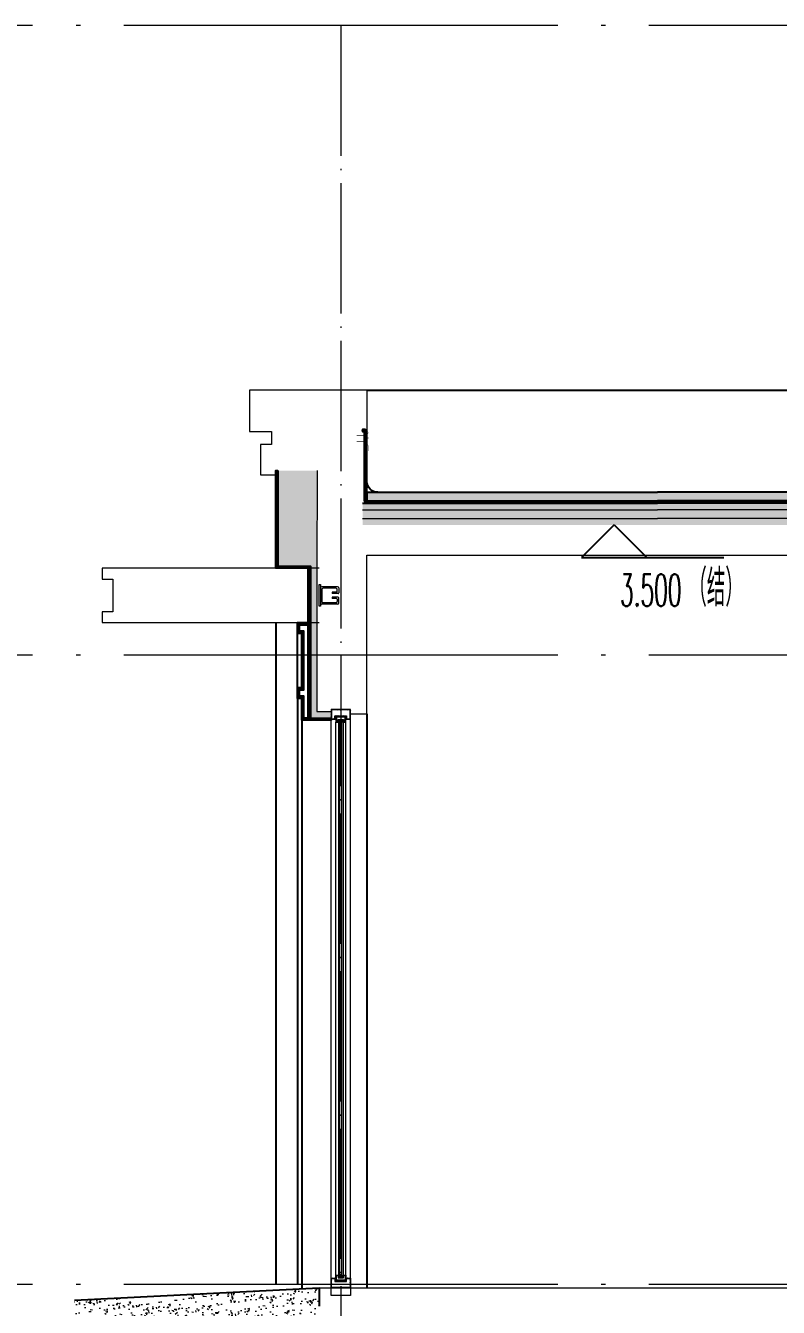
# Model space of a CAD drawing. Extents: x -518115 to 790560, y -210384 to 1628073.
# Drawn here: x 546211 to 549680, y -92533 to -86628 of the extents above; entities that cross this region are included whole.
import ezdxf
from ezdxf.xclip import XClip

# ---------------------------------------------------------------- set-up
doc = ezdxf.new("R2010")
doc.units = 0
doc.header["$LTSCALE"] = 1000
doc.header["$MEASUREMENT"] = 0
doc.header["$XCLIPFRAME"] = 0
doc.linetypes.add('DASH', pattern=[0.35, 0.25, -0.1])
doc.linetypes.add('DOTE', pattern=[2.42, 2, -0.2, 0.02, -0.2])
for name, color, linetype in [('3-屋面构造层', 157, 'Continuous'), ('DIM_ELEV', 3, 'Continuous'), ('SURFACE', 6, 'Continuous'), ('看线', 251, 'Continuous'), ('立面', 73, 'Continuous'), ('立面-看线', 251, 'Continuous')]:
    doc.layers.add(name, color=color, linetype=linetype)
for name, color, linetype, lineweight in [('DOTE', 19, 'DOTE', 9), ('PUB_HATCH', 8, 'Continuous', 9), ('S_WINDOW', 144, 'Continuous', 15), ('内粉刷', 37, 'Continuous', 9), ('填充', 251, 'Continuous', 5), ('栏杆', 163, 'Continuous', 5), ('立面-普通轮廓', 7, 'Continuous', 18), ('细细', 250, 'Continuous', 0)]:
    doc.layers.add(name, color=color, linetype=linetype, lineweight=lineweight)
doc.styles.add('_TCH_DIM', font='SIMPLEX.shx', dxfattribs={"width": 0.7, "bigfont": 'GBCBIG.shx'})
pattern_1 = [(315, (-456801.1156, -621995.5534), (-1.767766953, -1.767766953), []), (315, (-456799.937, -621995.5534), (-1.767766953, -1.767766953), [])]
pattern_2 = [(315, (-456801.117, -619292.1177), (-1.767766953, -1.767766953), []), (315, (-456799.9384, -619292.1177), (-1.767766953, -1.767766953), [])]

# ---------------------------------------------------------------- blocks, each defined once
blk = doc.blocks.new('FGHFG4334GDFGDFFGGGGGGDFG4G')
at = {"layer": 'SURFACE', "const_width": 2.25}
for points in [[(46.5, 0), (0, 0)], [(46.5, -27.6), (0, -27.6)]]:
    blk.add_lwpolyline(points, dxfattribs=at)
at = {"layer": 'SURFACE', "const_width": 1.5}
blk.add_lwpolyline([(46.5, 17.2, -1), (46.5, 5.2), (46.5, -6.8, -1), (46.5, -18.8), (46.5, -36.8), (52.5, -48), (52.5, -72.8)], format="xyb", dxfattribs=at)
blk = doc.blocks.new('FGDGDGD')
at = {"layer": '3-屋面构造层'}
h = blk.add_hatch(dxfattribs=at)
h.set_pattern_fill('隔热材料01', color=256, scale=7.692308, style=0)
h.set_pattern_definition([(270, (9.5186, 433.228), (3.846153863, -7e-16), [0.385980771, -3.460173092]), (270, (6.637, 433.228), (3.846153863, -7e-16), [0.385980771, -3.460173092]), (90, (8.5996, 430.618), (-3.846153863, 2e-16), [0.385980771, -3.460173092]), (90, (7.556, 430.618), (-3.846153863, 2e-16), [0.385980771, -3.460173092]), (180, (10.002, 430), (-5e-16, -3.846153863), [3.848019248, 0.001865385]), (135, (8.9282, 430.193), (2e-16, 3.846144175), [0.328307694, -5.110980792]), (116.56505, (12.5422, 430.4251), (8.6793e-06, 3.8461487416), [0.215769232, -8.384500037]), (116.56505, (8.696, 430.4251), (8.6793e-06, 3.8461487416), [0.215769232, -8.384500037]), (153.43495, (13.1603, 430), (-8.679e-06, 3.846148742), [0.431538463, -8.168730805]), (153.43495, (9.3142, 430), (-8.679e-06, 3.846148742), [0.431538463, -8.168730805]), (63.43495, (12.4457, 431.0041), (-8.6793e-06, 3.8461487416), [2.054923086, -6.545346183]), (63.43495, (8.5996, 431.0041), (-8.6793e-06, 3.8461487416), [2.054923086, -6.545346183]), (116.56505, (13.3647, 433.228), (8.6793e-06, 3.8461487416), [0.215769232, -8.384500037]), (116.56505, (9.5186, 433.228), (8.6793e-06, 3.8461487416), [0.215769232, -8.384500037]), (135, (9.422, 433.421), (2e-16, 3.846144175), [0.328307694, -5.110980792]), (153.43495, (13.036, 433.6532), (-8.679e-06, 3.846148742), [0.431538463, -8.168730805]), (153.43495, (9.19, 433.6532), (-8.679e-06, 3.846148742), [0.431538463, -8.168730805]), (45, (6.7336, 433.421), (2e-16, 3.846144175), [0.328307694, -5.110980792]), (63.43495, (10.4833, 433.228), (-8.6793e-06, 3.8461487416), [0.215769232, -8.384500037]), (63.43495, (6.6371, 433.228), (-8.6793e-06, 3.8461487416), [0.215769232, -8.384500037]), (26.56505, (10.812, 433.6532), (8.679e-06, 3.846148742), [0.431538463, -8.168730805]), (26.56505, (6.9658, 433.6532), (8.679e-06, 3.846148742), [0.431538463, -8.168730805]), (116.56505, (11.4023, 431.0041), (8.6793e-06, 3.8461487416), [2.054923086, -6.545346183]), (116.56505, (7.5561, 431.0041), (8.6793e-06, 3.8461487416), [2.054923086, -6.545346183]), (45, (7.2275, 430.193), (2e-16, 3.846144175), [0.328307694, -5.110980792]), (63.43495, (11.3058, 430.4251), (-8.6793e-06, 3.8461487416), [0.215769232, -8.384500037]), (63.43495, (7.4596, 430.4251), (-8.6793e-06, 3.8461487416), [0.215769232, -8.384500037]), (26.56505, (10.6877, 430), (8.679e-06, 3.846148742), [0.431538463, -8.168730805]), (26.56505, (6.8415, 430), (8.679e-06, 3.846148742), [0.431538463, -8.168730805])])
edge = h.paths.add_edge_path()
edge.add_arc((682180.8, 585366.2), 9.23, 450, 540, ccw=False)
edge.add_line((682180.8, 585375.4), (682191.6, 585375.4))
edge.add_line((682191.6, 585375.4), (682191.6, 585366.2))
edge.add_line((682191.6, 585366.2), (682171.6, 585366.2))
h = blk.add_hatch(dxfattribs=at)
h.set_pattern_fill('混凝土', color=256, scale=5, angle=-1.14576, style=0)
h.set_pattern_definition([(48.854237, (-82751.966, -43707.863), (35.7930991, -3.8540962), [3.75, -41.25]), (353.854237, (-82751.966, -43707.863), (-6.1841378, 37.7408106), [3, -33]), (99.305637, (-82748.983, -43708.185), (29.6089874, 33.886691), [3.1870095, -35.0571056]), (45.038437, (-82751.766, -43697.865), (53.1858973, -9.3413237), [5.625, -61.875]), (95.489837, (-82747.334, -43698.644), (47.6977146, 47.7616795), [4.7805144, -52.58565]), (350.038437, (-82751.766, -43697.865), (47.6976773, 47.7617167), [4.5, -49.5]), (19.854237, (-82746.817, -43700.465), (29.4368469, -20.7237073), [3.75, -41.25]), (324.854237, (-82746.817, -43700.465), (12.8883392, 36.0069862), [3, -33]), (70.305637, (-82744.364, -43702.192), (42.3251977, 15.2832459), [3.1870095, -35.0571056]), (36.3542372, (-82751.966, -43707.863), (0.9406985, 16.62920733), [0, -32.6, 0, -33.5, 0, -33.125]), (6.3542372, (-82751.966, -43707.863), (13.54517982, 19.45362572), [0, -19.1, 0, -31.85, 0, -12.625]), (326.3542372, (-82763.114, -43707.64), (26.66323482, -1.66123381), [0, -12.5, 0, -39, 0, -51.75]), (316.3542372, (-82768.113, -43707.54), (29.2535633, 4.4211788), [0, -16.25, 0, -25.9, 0, -36.75])])
h.paths.add_polyline_path([(674875.1, 585046.2), (674875.1, 585086.2), (682171.6, 585086.2), (682171.6, 585046.2)])
h = blk.add_hatch(dxfattribs=at)
h.set_pattern_fill('隔热材料03', color=256, scale=12.5, style=0)
h.set_pattern_definition([(113.578, (-500407.8114, 374696.8656), (-0.0086926214, 6.2699620763), [1.075, -0.5693125, 2.8375, -0.5693125, 1.075, -0.6825]), (66.42, (-500406.1744, 374696.8656), (2.727787851, 6.0425e-05), [1.075, -0.5693125, 2.840375, -0.5693125, 1.075, -0.6825]), (180, (-500406.1744, 374696.8656), (0, 6.25), [1.636625, -1.0910625]), (180, (-500407.538, 374702.4906), (0, 6.25), [1.636625, -1.0910625]), (90, (-500405.7427, 374697.8548), (2.72775, 2e-16), [0.52175, -5.72825]), (90, (-500407.1066, 374700.9798), (2.72775, 2e-16), [0.52175, -5.72825]), (90, (-500408.2427, 374697.8548), (2.72775, 2e-16), [0.52175, -5.72825]), (90, (-500409.6066, 374700.9798), (2.72775, 2e-16), [0.52175, -5.72825])])
edge = h.paths.add_edge_path()
edge.add_line((682177.8, 585086.2), (682177.8, 585050.2))
edge.add_arc((682171.6, 585050.2), 6.25, 270, 360, ccw=False)
edge.add_line((682171.6, 585044), (682171.6, 585086.2))
edge.add_line((682171.6, 585086.2), (682177.8, 585086.2))
h = blk.add_hatch(dxfattribs=at)
h.set_pattern_fill('焦渣矿渣', color=256, scale=4, angle=-1.14576, style=0)
h.set_pattern_definition([(358.8542372, (-82751.966, -43697.863), (8.27546507, 13.69326162), [1.6, -14.4]), (298.8542372, (-82751.966, -43697.863), (15.99644496, -0.32013217), [1.6, -14.4]), (238.8542372, (-82750.366, -43697.895), (7.72097989, -14.0133938), [1.6, -14.4]), (268.8542372, (-82745.567, -43697.991), (15.83683295, -8.3183365), [2.4, -11.456]), (268.8542372, (-82743.967, -43698.023), (15.83683295, -8.3183365), [2.4, -11.456]), (268.8542372, (-82742.368, -43698.055), (15.83683295, -8.3183365), [2.4, -11.456])])
h.paths.add_polyline_path([(674875.1, 585006.2), (674875.1, 585036.2), (682191.6, 585036.2), (682191.6, 585006.2)])
h = blk.add_hatch(dxfattribs=at)
h.set_pattern_fill('加气混凝土', color=256, scale=5, style=0)
h.set_pattern_definition([(0, (-82734.266, -43726.163), (30, 60), [0, -60]), (0, (-82769.366, -43734.263), (30, 60), [0, -60]), (0, (-82749.866, -43734.863), (30, 60), [0, -60]), (0, (-82728.566, -43717.163), (30, 60), [0, -60]), (0, (-82753.466, -43737.863), (30, 60), [0, -60]), (0, (-82722.566, -43679.363), (30, 60), [0, -60]), (0, (-82740.866, -43684.163), (30, 60), [0, -60]), (0, (-82731.266, -43691.663), (30, 60), [0, -60]), (0, (-82780.166, -43692.863), (30, 60), [0, -60]), (0, (-82750.766, -43695.563), (30, 60), [0, -60]), (0, (-82762.166, -43710.863), (30, 60), [0, -60]), (0, (-82761.566, -43733.363), (30, 60), [0, -60]), (0, (-82739.066, -43735.763), (30, 60), [0, -60]), (0, (-82722.566, -43709.363), (30, 60), [0, -60]), (0, (-82778.666, -43718.663), (30, 60), [0, -60]), (0, (-82773.566, -43708.463), (30, 60), [0, -60]), (0, (-82750.166, -43712.663), (30, 60), [0, -60]), (0, (-82758.566, -43721.363), (30, 60), [0, -60]), (0, (-82763.366, -43701.563), (30, 60), [0, -60]), (0, (-82755.866, -43679.063), (30, 60), [0, -60]), (0, (-82776.266, -43731.263), (30, 60), [0, -60]), (0, (-82743.266, -43691.363), (30, 60), [0, -60]), (0, (-82771.166, -43690.463), (30, 60), [0, -60]), (0, (-82775.966, -43682.663), (30, 60), [0, -60]), (130.601294, (-82726.2516, -43698.149), (-149.999998343, 180.000000787), [2.6341554, -1103.7111]), (18.4349488, (-82730.537, -43697.006), (149.99999945, 59.99999956), [2.710524, -376.76279]), (90, (-82730.537, -43699.578), (30, 60), [2.5714284, -117.428565]), (161.565051, (-82727.966, -43700.435), (-150.000000755, 59.99999553), [2.710524, -376.76279]), (53.1301023, (-82727.966, -43700.435), (30.00000006, 59.99999997), [2.857143, -297.14285]), (135, (-82725.68, -43731.006), (-30.00000363, 59.99999594), [2.424366, -167.28126]), (45, (-82729.109, -43731.006), (29.9999998, 59.99999976), [2.424366, -167.28126]), (135, (-82727.394, -43732.72), (-30.00000363, 59.99999594), [2.424366, -167.28126]), (45, (-82727.394, -43732.72), (29.9999998, 59.99999976), [2.424366, -167.28126]), (116.565051, (-82754.537, -43690.72), (-5.2e-06, 119.9999967), [3.1943826, -63.88765]), (180, (-82755.966, -43687.863), (-30, 60), [3.4285716, -56.571425]), (63.434949, (-82760.823, -43690.72), (3e-07, 119.9999994), [3.1943826, -63.88765]), (116.565051, (-82759.394, -43693.58), (-5.2e-06, 119.9999967), [3.1943826, -63.88765]), (0, (-82759.394, -43693.58), (30, 60), [3.4285716, -56.571425]), (63.434949, (-82755.966, -43693.58), (3e-07, 119.9999994), [3.1943826, -63.88765]), (107.102728, (-82731.9658, -43711.0063), (-89.999996559, 300.000000484), [3.8861346, -1628.29025]), (143.972626, (-82733.1087, -43707.292), (-569.999992774, 419.999999525), [3.8861346, -812.202]), (180, (-82736.25, -43705.006), (-30, 60), [3.7142856, -56.28571]), (36.0273733, (-82743.1087, -43707.292), (569.999995788, 419.999995472), [3.8861346, -812.202]), (71.5650511, (-82744.252, -43710.721), (90.00000046, 299.99999948), [3.6140316, -375.85928]), (107.102728, (-82743.1087, -43714.4348), (-89.999996559, 300.000000484), [3.8861346, -1628.29025]), (143.972626, (-82739.966, -43716.7206), (-569.999992774, 419.999999525), [3.8861346, -812.202]), (0, (-82739.966, -43716.72), (30, 60), [3.7142856, -56.28571]), (36.0273733, (-82736.2516, -43716.7206), (569.999995788, 419.999995472), [3.8861346, -812.202]), (71.5650511, (-82733.109, -43714.435), (90.00000046, 299.99999948), [3.6140316, -375.85928]), (150.255118, (-82731.3944, -43683.006), (-90.000000213, 59.999999257), [2.303502, -481.43196]), (90, (-82733.394, -43684.15), (30, 60), [2.2857144, -117.714275]), (29.7448813, (-82733.3944, -43684.149), (90.000000053, 59.99999972), [2.303502, -481.43196]), (116.565051, (-82745.394, -43725.58), (-5.2e-06, 119.9999967), [3.1943826, -63.88765]), (168.690067, (-82746.823, -43722.7206), (-270.0000002, 59.999998494), [2.9137254, -608.96855]), (41.1859251, (-82751.9658, -43724.149), (749.999995456, 659.999994229), [3.0371844, -1272.5802]), (90, (-82751.966, -43727.006), (30, 60), [2.857143, -117.14285]), (138.814074, (-82749.68, -43729.0063), (-749.999986669, 660.000004204), [3.0371844, -1272.5802]), (16.6992442, (-82749.68, -43729.0063), (989.999992552, 299.999996858), [2.982945, -1249.85375]), (60.9453959, (-82746.823, -43728.149), (29.99999992, 59.999999469), [2.9416086, -1232.53395]), (109.983106, (-82770.5373, -43700.4348), (-150.000000565, 419.9999988885), [3.3442002, -1401.21975]), (155.556045, (-82771.68, -43697.292), (-390.0000014866, 179.99999626), [3.4522986, -1446.51315]), (24.4439547, (-82777.9658, -43697.292), (390.0000001945, 179.999999134), [3.4522986, -1446.51315]), (70.0168934, (-82779.1087, -43700.4348), (150.000000452, 419.999998958), [3.3442002, -1401.21975]), (109.983106, (-82777.9658, -43703.5777), (-150.000000565, 419.9999988885), [3.3442002, -1401.21975]), (160.016893, (-82774.823, -43704.7206), (-150.000000088, 59.999997267), [3.3442002, -698.93775]), (19.9831065, (-82774.823, -43704.7206), (149.999999176, 59.999999905), [3.3442002, -698.93775]), (70.0168934, (-82771.68, -43703.5777), (150.000000452, 419.999998958), [3.3442002, -1401.21975]), (122.005383, (-82748.2516, -43705.8634), (-30.000004026, 59.999996937), [2.6954232, -563.3434]), (18.4349488, (-82752.252, -43704.435), (149.99999945, 59.99999956), [2.710524, -376.76279]), (90, (-82752.252, -43707.006), (30, 60), [2.5714284, -117.428565]), (161.565051, (-82749.68, -43707.863), (-150.000000755, 59.99999553), [2.710524, -376.76279]), (54.4623222, (-82749.68, -43707.8634), (209.999999696, 299.99999955), [2.457807, -1029.82115]), (116.565051, (-82765.68, -43720.435), (-5.2e-06, 119.9999967), [3.1943826, -63.88765]), (180, (-82767.11, -43717.58), (-30, 60), [3.142857, -56.85714]), (59.0362434, (-82771.966, -43720.435), (30.000000098, 59.99999971), [3.3319728, -696.3822]), (120.963756, (-82770.2516, -43723.292), (-30.0000041, 59.999997245), [3.3319728, -696.3822]), (0, (-82770.25, -43723.29), (30, 60), [3.142857, -56.85714]), (63.434949, (-82767.11, -43723.29), (3e-07, 119.9999994), [3.1943826, -63.88765])])
h.paths.add_polyline_path([(682191.6, 584936.2), (674875.1, 584936.2), (674875.1, 584966.2), (682191.6, 584966.2)])
at = {"layer": '立面-看线'}
h = blk.add_hatch(dxfattribs=at)
h.set_pattern_fill('HONEY', color=256, scale=7)
h.set_pattern_definition([(0, (-799653.24, -415240.13), (16.66875, 9.623705), [11.1125, -22.225]), (120, (-799653.24, -415240.13), (-16.66874801, 9.62370845), [11.1125, -22.225]), (60, (-799653.24, -415240.13), (1.99e-06, 19.24741345), [-22.225, 11.1125])])
h.paths.add_polyline_path([(682191.6, 584966.2), (674875.1, 584966.2), (674875.1, 585006.2), (682191.6, 585006.2)])
at = {"layer": '3-屋面构造层'}
for p, q in [((682177.8, 585086.2), (674875.1, 585086.2)), ((682171.6, 585086.2), (682171.6, 585044)), ((682171.6, 585046.2), (674875.1, 585046.2)), ((682191.6, 585036.2), (674875.1, 585036.2))]:
    blk.add_line(p, q, dxfattribs=at)
at = {"layer": '3-屋面构造层', "color": 251, "linetype": 'DASH', "ltscale": 0.05, "true_color": 0x636466, "const_width": 2.5}
for points in [[(682056.6, 585042.7), (682171.6, 585042.7, 0.414214), (682179.1, 585050.2), (682179.1, 585366.2)], [(682056.6, 585039), (682171.6, 585039, 0.414214), (682182.8, 585050.2), (682182.8, 585366.2)]]:
    blk.add_lwpolyline(points, format="xyb", dxfattribs=at)
at = {"layer": '3-屋面构造层', "color": 251, "true_color": 0x636466}
for points in [[(682056.6, 585041.5), (682171.6, 585041.5, 0.414214), (682180.3, 585050.2), (682180.3, 585366.2)], [(682056.6, 585044), (682171.6, 585044, 0.414214), (682177.8, 585050.2), (682177.8, 585366.2)], [(682056.6, 585040.2), (682171.6, 585040.2, 0.414214), (682181.6, 585050.2), (682181.6, 585366.2), (682184.1, 585366.2), (682184.1, 585050.2, -0.414214), (682171.6, 585037.7), (682056.6, 585037.7)]]:
    blk.add_lwpolyline(points, format="xyb", dxfattribs=at)
at = {"layer": '3-屋面构造层', "ltscale": 0.8}
blk.add_lwpolyline([(682171.6, 585366.2, -0.414214), (682180.8, 585375.4), (682191.6, 585375.4), (682191.6, 585366.2), (682171.6, 585366.2)], format="xyb", dxfattribs=at)
at = {"layer": '3-屋面构造层', "color": 251, "linetype": 'DASH', "ltscale": 0.05, "true_color": 0x636466, "const_width": 2.5}
for points in [[(682042.7, 585039), (674875.1, 585039)], [(682056.6, 585042.7), (682042.7, 585039)]]:
    blk.add_lwpolyline(points, dxfattribs=at)
at = {"layer": '3-屋面构造层', "color": 251, "true_color": 0x636466}
for points in [[(682042.7, 585040.2), (674875.1, 585040.2)], [(674875.1, 585037.7), (682042.7, 585037.7)], [(682056, 585043.8), (682042.1, 585040.1)], [(682043.2, 585037.9), (682057.1, 585041.6)]]:
    blk.add_lwpolyline(points, dxfattribs=at)
at = {"layer": '3-屋面构造层'}
blk.add_arc((682121.6, 585136.2), 50, 270, 360, dxfattribs=at)
at = {"layer": 'PUB_HATCH', "color": 215, "true_color": 0xa953a0}
for p, q in [((682191.6, 585006.2), (674875.1, 585006.2)), ((682191.6, 584966.2), (674875.1, 584966.2))]:
    blk.add_line(p, q, dxfattribs=at)
at = {"layer": '3-屋面构造层', "color": 1, "xscale": -1}
blk.add_blockref('FGHFG4334GDFGDFFGGGGGGDFG4G', (682218.1, 585349), dxfattribs=at)
blk = doc.blocks.new('A$C657A2A31')
at = {"layer": '栏杆', "color": 5}
for p, q in [((0, 0), (6.4, 0)), ((0, -100.3), (0, 0)), ((6.4, 0), (6.4, -100.3)), ((84.4, -10), (12.4, -10)), ((12.4, -22.3), (12.4, -78)), ((77.4, -16.3), (18.4, -16.3)), ((59.6, -35.7), (59.6, -41.7)), ((80.4, -35.7), (59.6, -35.7)), ((87.4, -41.7), (59.6, -41.7)), ((59.6, -58.6), (59.6, -64.6)), ((87.4, -58.6), (59.6, -58.6)), ((83.4, -32.7), (83.4, -22.3)), ((90.4, -16), (90.4, -38.7)), ((6.4, -100.3), (0, -100.3)), ((84.4, -90.3), (12.4, -90.3)), ((77.4, -84), (18.4, -84)), ((80.4, -64.6), (59.6, -64.6)), ((83.4, -67.6), (83.4, -78)), ((90.4, -84.3), (90.4, -61.6))]:
    blk.add_line(p, q, dxfattribs=at)
for centre, radius, start, end in [((12.4, -16), 6, 90, 180), ((18.4, -22.3), 6, 90, 180), ((77.4, -22.3), 6, 0, 90), ((80.4, -32.7), 3, 270, 0), ((84.4, -16), 6, 0, 90), ((87.4, -38.7), 3, 270, 0), ((87.4, -61.6), 3, 0, 90), ((12.4, -84.3), 6, 180, 270), ((18.4, -78), 6, 180, 270), ((77.4, -78), 6, 270, 0), ((80.4, -67.6), 3, 0, 90), ((84.4, -84.3), 6, 270, 0)]:
    blk.add_arc(centre, radius, start, end, dxfattribs=at)

msp = doc.modelspace()

# ---------------------------------------------------------------- hatches: boundary and pattern name
h = msp.add_hatch()
h.set_pattern_fill('ANSI34', color=1, style=0, double=1)
h.set_pattern_definition([(45, (-738869.553, -601929.199), (-6.73519209, 6.73519209), []), (45, (-738867.308, -601929.199), (-6.73519209, 6.73519209), []), (45, (-738865.063, -601929.199), (-6.73519209, 6.73519209), []), (45, (-738862.818, -601929.199), (-6.73519209, 6.73519209), [])])
h.paths.add_polyline_path([(547513.3, -89128.4), (547513.3, -89828.4), (547618.3, -89828.4), (547618.3, -89818.4), (547523.3, -89818.4), (547523.3, -89118.4), (547373.3, -89118.4), (547373.3, -88678.4), (547363.3, -88678.4), (547363.3, -89128.4)])
at = {"layer": '填充'}
h = msp.add_hatch(dxfattribs=at)
h.set_pattern_fill('AR-CONC', color=256, scale=50, style=0)
h.set_pattern_definition([(50, (-14040034.67, -5448336.135), (91.0923345, -7.96954277), [9.525, -104.775]), (355, (-14040034.67, -5448336.135), (-17.621413, 95.52832144), [7.62, -83.82]), (100.451, (-14040027.08, -5448336.8), (73.47125083, 87.5583439), [8.095, -89.045]), (46.1842, (-14040034.67, -5448310.73), (135.53952045, -21.021164), [14.2875, -157.1625]), (96.6356, (-14040023.37, -5448312.49), (118.7021172, 123.712778), [12.1425, -133.5675]), (351.184, (-14040034.67, -5448310.73), (118.7023029, 123.7125589), [11.43, -125.73]), (21, (-14040021.97, -5448317.085), (75.8074399, -51.13275926), [9.525, -104.775]), (326, (-14040021.97, -5448317.085), (30.9010142, 92.09398306), [7.62, -83.82]), (71.4514, (-14040015.65, -5448321.35), (106.7082454, 40.96142886), [8.095, -89.045]), (37.5, (-14040034.67, -5448336.135), (1.544301625, 42.277519437), [0, -82.804, 0, -85.09, 0, -84.1375]), (7.5, (-14040034.67, -5448336.135), (33.40983126, 50.09028741), [0, -48.514, 0, -80.899, 0, -32.0675]), (327.5, (-14040062.99, -5448336.135), (67.79529758, -2.864372), [0, -31.75, 0, -99.06, 0, -131.445]), (317.5, (-14040075.69, -5448336.135), (74.0645907, 12.71324552), [0, -41.275, 0, -65.786, 0, -93.345])])
h.paths.add_polyline_path([(546436.3, -92499.7), (546436.3, -92578), (547563.3, -92578.1), (547563.3, -92443.6)])
at = {"layer": '立面'}
h = msp.add_hatch(dxfattribs=at)
h.set_pattern_fill('ANSI31', color=251, scale=2)
h.set_pattern_definition([(45, (-237920.6043, -479029.3856), (-2.24506403, 2.24506403), [])])
h.paths.add_polyline_path([(547513.3, -89378.4), (547513.4, -89828.4), (547483.5, -89828.4), (547483.4, -89728.1), (547463.4, -89728.1), (547463.4, -89678.1), (547483.4, -89678.1), (547483.6, -89428.3), (547463.3, -89428.1), (547463.3, -89378.4)])
h.paths.add_polyline_path([(547493.6, -89418.4), (547473.3, -89418.2), (547473.3, -89388.4), (547513.3, -89388.4), (547513.4, -89818.4), (547493.4, -89818.4), (547493.5, -89718.1), (547473.4, -89718.1), (547473.4, -89688.1), (547493.4, -89688.1)], flags=16)
at = {"layer": '立面-看线'}
h = msp.add_hatch(dxfattribs=at)
h.set_pattern_fill('HONEY', color=256, scale=7)
h.set_pattern_definition([(0, (-738869.553, -601929.199), (16.66875, 9.623705), [11.1125, -22.225]), (120, (-738869.553, -601929.199), (-16.66874801, 9.62370845), [11.1125, -22.225]), (60, (-738869.553, -601929.199), (1.99e-06, 19.24741345), [-22.225, 11.1125])])
h.paths.add_polyline_path([(547553.7, -88678.5), (547373.3, -88678.4), (547373.5, -89118.4), (547523.1, -89118.4), (547522.8, -89818.4), (547617.7, -89818.4), (547618.3, -89788.4), (547553.3, -89788.4), (547552.8, -89138.4), (547553.3, -89138.5)])
at = {"layer": '细细'}
h = msp.add_hatch(dxfattribs=at)
h.set_pattern_fill('金属', color=256, style=0)
h.set_pattern_definition(pattern_2)
h.paths.add_polyline_path([(547708.3, -89823.4), (547688.3, -89823.4), (547688.3, -89809.9), (547638.3, -89809.9), (547638.3, -89823.4), (547618.3, -89823.4), (547618.3, -89778.4), (547708.3, -89778.4)])
h.paths.add_polyline_path([(547690.3, -89807.9), (547690.3, -89821.4), (547706.3, -89821.4), (547706.3, -89780.4), (547620.3, -89780.4), (547620.3, -89821.4), (547636.3, -89821.4), (547636.3, -89807.9)], flags=16)
h = msp.add_hatch(dxfattribs=at)
h.set_pattern_fill('金属', color=256, style=0)
h.set_pattern_definition(pattern_2)
h.paths.add_polyline_path([(547640.8, -89811.9), (547640.8, -89836.9), (547652.8, -89836.9), (547652.8, -89826.9), (547673.8, -89826.9), (547673.8, -89836.9), (547685.8, -89836.9), (547685.8, -89811.9)])
h.paths.add_polyline_path([(547683.8, -89813.9), (547683.8, -89834.9), (547675.8, -89834.9), (547675.8, -89824.9), (547650.8, -89824.9), (547650.8, -89834.9), (547642.8, -89834.9), (547642.8, -89813.9)], flags=16)
h = msp.add_hatch(color=256, dxfattribs=at)
edge = h.paths.add_edge_path()
edge.add_line((547667.8, -89826.9), (547667.8, -89838.9))
edge.add_arc((547663.3, -89847.2), 9.44, 61.51755, 118.48245)
edge.add_line((547658.8, -89838.9), (547658.8, -89826.9))
edge.add_arc((547663.3, -89818.6), 9.44, 241.51755, 298.48245)
h = msp.add_hatch(dxfattribs=at)
h.set_pattern_fill('金属', color=256, style=0)
h.set_pattern_definition(pattern_1)
h.paths.add_polyline_path([(547708.3, -92398.6), (547688.3, -92398.6), (547688.3, -92412.1), (547638.3, -92412.1), (547638.3, -92398.6), (547618.3, -92398.6), (547618.3, -92443.6), (547708.3, -92443.6)])
h.paths.add_polyline_path([(547690.3, -92414.1), (547690.3, -92400.6), (547706.3, -92400.6), (547706.3, -92441.6), (547620.3, -92441.6), (547620.3, -92400.6), (547636.3, -92400.6), (547636.3, -92414.1)], flags=16)
h = msp.add_hatch(dxfattribs=at)
h.set_pattern_fill('金属', color=256, style=0)
h.set_pattern_definition(pattern_1)
h.paths.add_polyline_path([(547640.8, -92410.1), (547640.8, -92385.1), (547652.8, -92385.1), (547652.8, -92395.1), (547673.8, -92395.1), (547673.8, -92385.1), (547685.8, -92385.1), (547685.8, -92410.1)])
h.paths.add_polyline_path([(547683.8, -92408.1), (547683.8, -92387.1), (547675.8, -92387.1), (547675.8, -92397.1), (547650.8, -92397.1), (547650.8, -92387.1), (547642.8, -92387.1), (547642.8, -92408.1)], flags=16)
h = msp.add_hatch(color=256, dxfattribs=at)
edge = h.paths.add_edge_path()
edge.add_line((547667.8, -92395.1), (547667.8, -92383.1))
edge.add_arc((547663.3, -92374.8), 9.44, 241.51755, 298.48245, ccw=False)
edge.add_line((547658.8, -92383.1), (547658.8, -92395.1))
edge.add_arc((547663.3, -92403.4), 9.44, 61.51755, 118.48245, ccw=False)

# ---------------------------------------------------------------- linework, layer by layer
at = {"color": 1}
msp.add_lwpolyline([(547373.3, -88678.4), (547373.3, -89118.4), (547523.3, -89118.4), (547523.3, -89818.4), (547618.3, -89818.4), (547618.3, -89828.4), (547513.3, -89828.4), (547513.3, -89128.4), (547363.3, -89128.4), (547363.3, -88678.4), (547373.3, -88678.4)], dxfattribs=at)
at = {"layer": 'DIM_ELEV', "color": 3}
for p, q in [((548923, -88928.4), (548773, -89078.4)), ((548923, -88928.4), (549073, -89078.4)), ((548773, -89078.4), (549429, -89078.4))]:
    msp.add_line(p, q, dxfattribs=at)
at = {"layer": 'DOTE', "linetype": 'DOTE'}
for p, q in [((560763.4, -86628.4), (545286.3, -86628.4)), ((560763.4, -89528.4), (545286.3, -89528.4)), ((560763.4, -92428.4), (545286.3, -92428.4))]:
    msp.add_line(p, q, dxfattribs=at)
at = {"layer": 'DOTE', "linetype": 'DOTE', "ltscale": 0.3}
msp.add_line((547663.3, -86628.4), (547663.3, -98505.4), dxfattribs=at)
at = {"layer": 'PUB_HATCH', "color": 215, "true_color": 0xa953a0}
msp.add_lwpolyline([(547553.7, -88678.4), (547553.3, -89138.4), (547553.3, -89138.4), (547553.3, -89788.4), (547618.3, -89788.4)], dxfattribs=at)
at = {"layer": 'S_WINDOW'}
for p, q in [((547618.3, -92398.6), (547618.3, -89823.4)), ((547640.8, -92385.1), (547640.8, -89836.9)), ((547685.8, -92385.1), (547685.8, -89836.9)), ((547708.3, -92398.6), (547708.3, -89823.4))]:
    msp.add_line(p, q, dxfattribs=at)
for points in [[(547618.3, -89778.4), (547618.3, -89823.4), (547638.3, -89823.4), (547638.3, -89809.9), (547688.3, -89809.9), (547688.3, -89823.4), (547708.3, -89823.4), (547708.3, -89778.4)], [(547620.3, -89780.4), (547620.3, -89821.4), (547636.3, -89821.4), (547636.3, -89807.9), (547690.3, -89807.9), (547690.3, -89821.4), (547706.3, -89821.4), (547706.3, -89780.4)], [(547640.8, -89811.9), (547640.8, -89836.9), (547652.8, -89836.9), (547652.8, -89826.9), (547673.8, -89826.9), (547673.8, -89836.9), (547685.8, -89836.9), (547685.8, -89811.9)], [(547642.8, -89813.9), (547642.8, -89834.9), (547650.8, -89834.9), (547650.8, -89824.9), (547675.8, -89824.9), (547675.8, -89834.9), (547683.8, -89834.9), (547683.8, -89813.9)], [(547618.3, -92443.6), (547618.3, -92398.6), (547638.3, -92398.6), (547638.3, -92412.1), (547688.3, -92412.1), (547688.3, -92398.6), (547708.3, -92398.6), (547708.3, -92443.6)], [(547620.3, -92441.6), (547620.3, -92400.6), (547636.3, -92400.6), (547636.3, -92414.1), (547690.3, -92414.1), (547690.3, -92400.6), (547706.3, -92400.6), (547706.3, -92441.6)], [(547640.8, -92410.1), (547640.8, -92385.1), (547652.8, -92385.1), (547652.8, -92395.1), (547673.8, -92395.1), (547673.8, -92385.1), (547685.8, -92385.1), (547685.8, -92410.1)], [(547642.8, -92408.1), (547642.8, -92387.1), (547650.8, -92387.1), (547650.8, -92397.1), (547675.8, -92397.1), (547675.8, -92387.1), (547683.8, -92387.1), (547683.8, -92408.1)], [(547618.3, -92443.6), (547708.3, -92443.6), (547708.3, -92478.4), (547618.3, -92478.4)]]:
    msp.add_lwpolyline(points, close=True, dxfattribs=at)
at = {"layer": '内粉刷'}
for p, q in [((547783.3, -88308.4), (547783.3, -88778.4)), ((547563.3, -92443.6), (550063.4, -92443.4))]:
    msp.add_line(p, q, dxfattribs=at)
for points in [[(547708.3, -89798.4), (547783.3, -89798.4), (547783.3, -89068.4), (550733.3, -89068.4), (550733.3, -88248.4)], [(547783.3, -88308.4), (547243.3, -88308.4), (547243.3, -88498.4), (547343.3, -88498.4), (547343.3, -88558.4), (547293.3, -88558.4), (547293.3, -88698.4), (547362.9, -88698.4)]]:
    msp.add_lwpolyline(points, dxfattribs=at)
at = {"layer": '看线'}
for p, q in [((547783.3, -88308.4), (550463.3, -88308.4)), ((547463.4, -89678.1), (547463.3, -89428.1)), ((547463.6, -89728.1), (547463.3, -92428.4)), ((547783.3, -89798.4), (547783.3, -92443.4)), ((547483.3, -89828.4), (547483.3, -92446.1))]:
    msp.add_line(p, q, dxfattribs=at)
at = {"layer": '看线', "color": 252}
msp.add_line((547363.3, -89378.4), (547363.3, -92428.4), dxfattribs=at)
at = {"layer": '看线', "color": 32}
for p, q in [((546436.3, -92499.7), (547563.3, -92443.6)), ((547563.3, -92443.6), (547563.3, -92528.4)), ((547563.3, -92443.6), (547563.3, -92528.4))]:
    msp.add_line(p, q, dxfattribs=at)
at = {"layer": '立面', "color": 6}
for points in [[(547513.5, -89828.4), (547483.5, -89828.4), (547483.4, -89728.1), (547463.4, -89728.1), (547463.4, -89678.1), (547483.4, -89678.1), (547483.6, -89428.3), (547463.3, -89428.1), (547463.3, -89378.4), (547513.3, -89378.4)], [(547513.5, -89818.4), (547493.5, -89818.4), (547493.4, -89718.1), (547473.4, -89718.1), (547473.4, -89688.1), (547493.4, -89688.1), (547493.6, -89418.4), (547473.3, -89418.2), (547473.3, -89388.4), (547513.3, -89388.4)]]:
    msp.add_lwpolyline(points, dxfattribs=at)
at = {"layer": '立面-普通轮廓', "color": 4}
msp.add_lwpolyline([(547563.3, -89128.4), (546563.3, -89128.4), (546563.3, -89178.4), (546613.3, -89178.4), (546613.3, -89328.4), (546563.4, -89328.4), (546563.4, -89378.4), (547563.3, -89378.4)], dxfattribs=at)
at = {"layer": '细细'}
for points in [[(547652.8, -89836.9), (547652.8, -92385.1)], [(547658.8, -92383.1), (547658.8, -89826.9)], [(547667.8, -92383.1), (547667.8, -89826.9)], [(547673.8, -89836.9), (547673.8, -92385.1)]]:
    msp.add_lwpolyline(points, dxfattribs=at)
for points in [[(547667.8, -89826.9), (547667.8, -89838.9, 0.253805), (547658.8, -89838.9), (547658.8, -89826.9, 0.253805)], [(547667.8, -92395.1), (547667.8, -92383.1, -0.253805), (547658.8, -92383.1), (547658.8, -92395.1, -0.253805)]]:
    msp.add_lwpolyline(points, format="xyb", close=True, dxfattribs=at)

# ---------------------------------------------------------------- block references
ref = msp.add_blockref('FGDGDGD', (1229954.9, -673864.6), dxfattribs=dict(xscale=-1))
XClip(ref).set_block_clipping_path([(680831.5914428351, 584936.1769558351), (682291.5665918037, 585415.8410118448)])
ref = msp.add_blockref('FGDGDGD', (-132158.3, -673864.6))
XClip(ref).set_block_clipping_path([(681281.4460297858, 584936.1769558351), (682291.5665918037, 585415.8410118448)])
msp.add_blockref('A$C657A2A31', (547563.3, -89203.2))

# ---------------------------------------------------------------- texts
at = {"layer": 'DIM_ELEV', "color": 7, "style": '_TCH_DIM'}
for s, height, width, p in [('3.500', 148.75, 0.494118, (548949.9, -89303.5)), ('（结）', 168.79, 0.7, (549264.9, -89303.5))]:
    msp.add_text(s, height=height, dxfattribs=dict(at, width=width)).set_placement(p)

doc.saveas('drawing.dxf')
